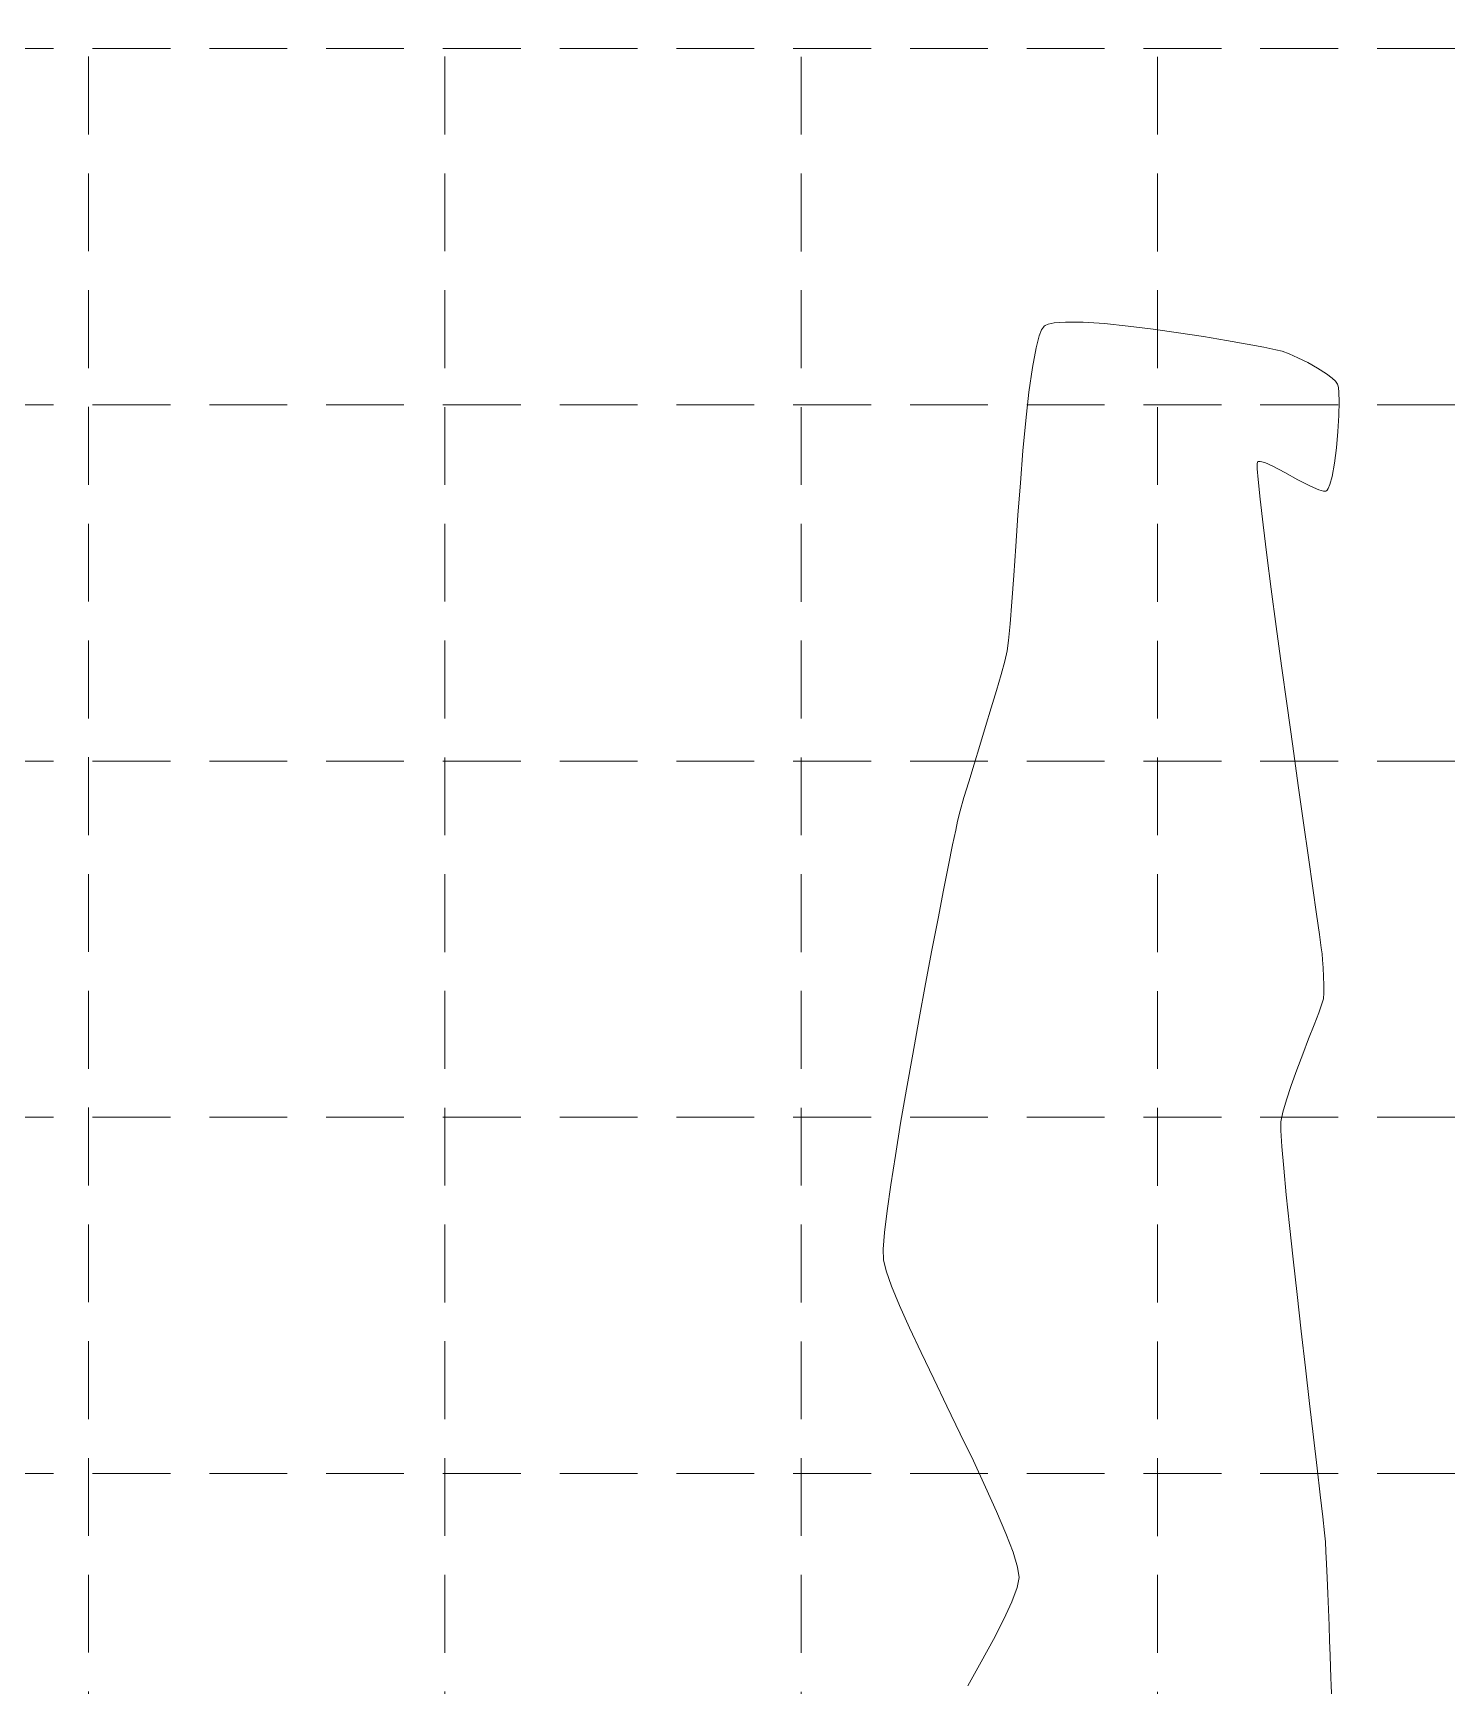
# Model space of a CAD drawing. Extents: x 2140663 to 2528301, y 336313 to 7007653.
# Drawn here: x 2527746.4 to 2527855.5, y 7006839.4 to 7006966.8 of the extents above; entities that cross this region are included whole.
import ezdxf

# ---------------------------------------------------------------- set-up
doc = ezdxf.new("R2010")
doc.units = 0
doc.header["$MEASUREMENT"] = 0
doc.linetypes.add('HIDDEN', pattern=[0.375, 0.25, -0.125])
doc.layers.add('1 EXISTING CONTOURS', color=43, linetype='Continuous')
doc.layers.add('GRID', color=254, linetype='HIDDEN')

msp = doc.modelspace()

# ---------------------------------------------------------------- linework, layer by layer
at = {"layer": '1 EXISTING CONTOURS', "color": 43, "lineweight": 0, "extrusion": (0.557381072347888, -0.8302567917146588, 0), "elevation": -4408601.581926866}
msp.add_lwpolyline([(6004281.347693743, 603), (6004281.44779966, 603)], dxfattribs=at)
at = {"layer": '1 EXISTING CONTOURS', "color": 43, "lineweight": 0, "extrusion": (-0.3889457595298941, 0.9212606559186787, 0), "elevation": 5472035.472996112}
msp.add_lwpolyline([(-5054106.389346343, 603.0000000000007), (-5054106.632444581, 603.0000000000007)], dxfattribs=at)
at = {"layer": '1 EXISTING CONTOURS', "color": 43, "lineweight": 0, "extrusion": (0.2105590001552071, -0.9775811513391816, 0), "elevation": -6317600.487473506}
msp.add_lwpolyline([(3946528.873646137, 603.0000000000007), (3946529.355248437, 603.0000000000007)], dxfattribs=at)
at = {"layer": '1 EXISTING CONTOURS', "color": 43, "lineweight": 0, "extrusion": (0.07698508024917698, -0.9970322449244198, 0), "elevation": -6791544.722679931}
msp.add_lwpolyline([(3059753.282701323, 603.0000000000003), (3059754.138267267, 603.0000000000003)], dxfattribs=at)
at = {"layer": '1 EXISTING CONTOURS', "color": 43, "lineweight": 0, "extrusion": (-0.01167152227729778, -0.9999318854640703, 0), "elevation": -7035970.801023176}
msp.add_lwpolyline([(2445872.03139381, 603), (2445873.40311448, 603)], dxfattribs=at)
at = {"layer": '1 EXISTING CONTOURS', "color": 43, "lineweight": 0, "elevation": 603}
for points in [[(2527827.293529243, 7006944.483225347), (2527828.930896504, 7006944.374927275)], [(2527823.659246908, 7006942.521930226), (2527823.900701408, 7006943.436922031)], [(2527823.900701408, 7006943.436922031), (2527824.09153985, 7006943.91059784)], [(2527824.223540193, 7006944.114929967), (2527824.290999383, 7006944.181614731)], [(2527834.649609003, 7006943.67824705), (2527836.56210693, 7006943.382738979)], [(2527836.56210693, 7006943.382738979), (2527838.346430166, 7006943.085913911)], [(2527842.626317317, 7006942.249327718), (2527843.162724773, 7006942.045371647)], [(2527843.846619275, 7006941.742822254), (2527844.60420216, 7006941.369100723)], [(2527844.60420216, 7006941.369100723), (2527845.36167476, 7006940.951628238)], [(2527846.853837093, 7006939.783359296), (2527846.895444206, 7006939.710916868)], [(2527846.921784952, 7006939.646581785), (2527846.965638823, 7006939.466504027)], [(2527847.033151201, 7006938.384702547), (2527847.008444077, 7006937.29962649)], [(2527846.811872053, 7006934.810836633), (2527846.655992538, 7006933.617242852)], [(2527840.725966858, 7006933.70683501), (2527840.709257429, 7006933.575843567)], [(2527840.714757059, 7006933.192198633), (2527840.775246986, 7006932.356322116)], [(2527840.792982082, 7006933.758145031), (2527840.740712562, 7006933.733112662)], [(2527840.947052816, 7006933.762115953), (2527840.792982082, 7006933.758145031)], [(2527846.655992538, 7006933.617242852), (2527846.472374278, 7006932.597596516)], [(2527844.802917244, 7006931.840839327), (2527843.847567872, 7006932.337954112)], [(2527846.183925712, 7006931.662357611), (2527846.097472451, 7006931.535932222)], [(2527846.310878864, 7006931.977721933), (2527846.183925712, 7006931.662357611)], [(2527846.472374278, 7006932.597596516), (2527846.310878864, 7006931.977721933)], [(2527841.155468377, 7006928.881098279), (2527841.446228866, 7006926.542669321)], [(2527821.939382557, 7006924.958251447), (2527822.095379428, 7006927.214617687)], [(2527821.4395877, 7006919.168390789), (2527821.548124484, 7006919.96003418)], [(2527820.620756031, 7006916.116745398), (2527820.973918754, 7006917.338496629)], [(2527843.009763136, 7006914.920397409), (2527843.442804144, 7006911.819881304)], [(2527819.325955121, 7006911.865286224), (2527819.776274193, 7006913.326722604)], [(2527818.108685557, 7006907.856288265), (2527818.471660783, 7006909.076651462)], [(2527817.613579105, 7006906.030558205), (2527817.815824991, 7006906.823117982)], [(2527817.229307292, 7006904.197606228), (2527817.466718783, 7006905.35029108)], [(2527844.278323197, 7006905.905978587), (2527844.657614986, 7006903.241468334)], [(2527816.107501028, 7006898.522789775), (2527816.536324892, 7006900.722081129)], [(2527844.995804115, 7006900.871169722), (2527845.281297454, 7006898.869520931)], [(2527845.281297454, 7006898.869520931), (2527845.502501877, 7006897.310960137)], [(2527845.502501877, 7006897.310960137), (2527845.647824256, 7006896.269925521)], [(2527815.15205558, 7006893.510021686), (2527815.641620083, 7006896.098178477)], [(2527845.647824256, 7006896.269925521), (2527845.705671464, 7006895.820855261)], [(2527845.742520684, 7006895.347975524), (2527845.784865937, 7006894.743388155)], [(2527814.65218104, 7006890.820093843), (2527815.15205558, 7006893.510021686)], [(2527845.822610828, 7006894.073692708), (2527845.845658961, 7006893.405488734)], [(2527845.845658961, 7006893.405488734), (2527845.843913943, 7006892.805375791)], [(2527845.843913943, 7006892.805375791), (2527845.807279376, 7006892.339953431)], [(2527814.155369987, 7006888.090169395), (2527814.65218104, 7006890.820093843)], [(2527845.445181385, 7006891.262079178), (2527845.093767914, 7006890.348059217)], [(2527845.69402047, 7006891.947162441), (2527845.445181385, 7006891.262079178)], [(2527845.093767914, 7006890.348059217), (2527844.672785858, 7006889.268458134)], [(2527844.672785858, 7006889.268458134), (2527844.215241011, 7006888.086631502)], [(2527843.75413917, 7006886.865934894), (2527843.322486132, 7006885.669723887)], [(2527813.224432426, 7006882.757428478), (2527813.674995941, 7006885.382022792)], [(2527842.679549652, 7006883.604180966), (2527842.534277802, 7006882.8615602)], [(2527812.817052962, 7006880.278160897), (2527813.224432426, 7006882.757428478)], [(2527842.534277802, 7006882.8615602), (2527842.532519593, 7006882.184418322)], [(2527842.532519593, 7006882.184418322), (2527842.607882798, 7006880.971671761)], [(2527811.895989695, 7006872.223829626), (2527811.886846067, 7006873.049846842)], [(2527812.09828919, 7006871.378775703), (2527811.895989695, 7006872.223829626)], [(2527843.473303957, 7006872.291533004), (2527843.778839881, 7006869.545933763)], [(2527812.525853402, 7006870.190064246), (2527812.09828919, 7006871.378775703)], [(2527813.143013735, 7006868.711061469), (2527812.525853402, 7006870.190064246)], [(2527814.80344838, 7006865.095646811), (2527813.914101593, 7006866.995133587)], [(2527815.7753855, 7006863.065967357), (2527814.80344838, 7006865.095646811)], [(2527819.775665395, 7006854.712647033), (2527818.830052901, 7006856.729435063)], [(2527845.563276414, 7006854.116139127), (2527845.75583796, 7006852.431024165)], [(2527845.957833689, 7006850.5077688), (2527846.006130225, 7006849.751108881)], [(2527822.243902954, 7006848.545540961), (2527821.895312618, 7006849.695578144)], [(2527846.055710549, 7006848.802550859), (2527846.10565771, 7006847.710028388)], [(2527846.10565771, 7006847.710028388), (2527846.15505476, 7006846.52147512)], [(2527846.15505476, 7006846.52147512), (2527846.202984748, 7006845.284824709)], [(2527846.202984748, 7006845.284824709), (2527846.248530727, 7006844.048010808)]]:
    msp.add_lwpolyline(points, dxfattribs=at)
at = {"layer": '1 EXISTING CONTOURS', "color": 43, "lineweight": 0, "extrusion": (-0.09948181503966473, -0.9950393803646237, 0), "elevation": -7223658.599232387}
msp.add_lwpolyline([(1818225.788767293, 603.0000000000007), (1818227.622186532, 603.0000000000007)], dxfattribs=at)
at = {"layer": '1 EXISTING CONTOURS', "color": 43, "lineweight": 0, "extrusion": (0.8399722162860878, -0.5426294093278007, 0), "elevation": -1678871.830848642}
msp.add_lwpolyline([(7257309.899654029, 603), (7257310.142914606, 603)], dxfattribs=at)
at = {"layer": '1 EXISTING CONTOURS', "color": 43, "lineweight": 0, "extrusion": (-0.1223805864278525, -0.9924832452316639, 0), "elevation": -7263632.121578986}
msp.add_lwpolyline([(1651315.731988276, 603.0000000000007), (1651317.67912289, 603.0000000000007)], dxfattribs=at)
at = {"layer": '1 EXISTING CONTOURS', "color": 43, "lineweight": 0, "extrusion": (-0.1393073653682344, -0.9902491898275713, 0), "elevation": -7290766.285675128}
msp.add_lwpolyline([(1527065.369485116, 603), (1527067.350693176, 603)], dxfattribs=at)
at = {"layer": '1 EXISTING CONTOURS', "color": 43, "lineweight": 0, "extrusion": (-0.1747473079734193, -0.9846133141269436, 0), "elevation": -7340862.399751226}
msp.add_lwpolyline([(1264498.85046936, 603.0000000000003), (1264500.452484666, 603.0000000000003)], dxfattribs=at)
at = {"layer": '1 EXISTING CONTOURS', "color": 43, "lineweight": 0, "extrusion": (0.983630843447969, -0.180195349046076, 0), "elevation": 1223826.864547758}
msp.add_lwpolyline([(7347745.285980535, 603), (7347746.849442594, 603)], dxfattribs=at)
at = {"layer": '1 EXISTING CONTOURS', "color": 43, "lineweight": 0, "extrusion": (-0.1862698340190569, -0.9824986254110044, 0), "elevation": -7355171.998227352}
msp.add_lwpolyline([(1178417.176940077, 603.0000000000007), (1178418.49157298, 603.0000000000007)], dxfattribs=at)
at = {"layer": '1 EXISTING CONTOURS', "color": 43, "lineweight": 0, "extrusion": (-0.2023997099905452, -0.979302995704467, 0), "elevation": -7373554.169707488}
msp.add_lwpolyline([(1057319.332641854, 603), (1057320.279337108, 603)], dxfattribs=at)
at = {"layer": '1 EXISTING CONTOURS', "color": 43, "lineweight": 0, "extrusion": (-0.2410291896723555, -0.9705178667731408, 0), "elevation": -7409646.504260634}
msp.add_lwpolyline([(764438.322303615, 603), (764438.8207952455, 603)], dxfattribs=at)
at = {"layer": '1 EXISTING CONTOURS', "color": 43, "lineweight": 0, "extrusion": (-0.4045704271018592, -0.9145068449796423, 0), "elevation": -7430587.050858108}
msp.add_lwpolyline([(-523071.6606271896, 603.0000000000007), (-523070.9127984489, 603.0000000000007)], dxfattribs=at)
at = {"layer": '1 EXISTING CONTOURS', "color": 43, "lineweight": 0, "extrusion": (0.9906993206721413, -0.1360693059428097, 0), "elevation": 1550883.306403183}
msp.add_lwpolyline([(7285728.931388249, 603.0000000000007), (7285730.845423668, 603.0000000000007)], dxfattribs=at)
at = {"layer": '1 EXISTING CONTOURS', "color": 43, "lineweight": 0, "extrusion": (-0.5358264208306914, -0.8443281629436336, 0), "elevation": -7270643.914102441}
msp.add_lwpolyline([(-1620173.060654524, 603.0000000000007), (-1620172.25105977, 603.0000000000007)], dxfattribs=at)
at = {"layer": '1 EXISTING CONTOURS', "color": 43, "lineweight": 0, "extrusion": (0.6083624801055251, 0.7936593052436635, 0), "elevation": 7098970.232667625}
msp.add_lwpolyline([(2256511.175349645, 603), (2256510.615860489, 603)], dxfattribs=at)
at = {"layer": '1 EXISTING CONTOURS', "color": 43, "lineweight": 0, "extrusion": (-0.6982716391525865, -0.715832884097371, 0), "elevation": -6780921.70752166}
msp.add_lwpolyline([(-3083231.960176478, 603.0000000000007), (-3083231.613355803, 603.0000000000007)], dxfattribs=at)
at = {"layer": '1 EXISTING CONTOURS', "color": 43, "lineweight": 0, "extrusion": (0.794066231664248, 0.6078312428055513, 0), "elevation": 6266314.742233691}
msp.add_lwpolyline([(4027470.165798853, 603.0000000000007), (4027469.974480515, 603.0000000000007)], dxfattribs=at)
at = {"layer": '1 EXISTING CONTOURS', "color": 43, "lineweight": 0, "extrusion": (0.9254367790873894, 0.3789020558302088, 0), "elevation": 4994306.350490676}
msp.add_lwpolyline([(5526673.331822612, 603.0000000000007), (5526673.262303996, 603.0000000000007)], dxfattribs=at)
at = {"layer": '1 EXISTING CONTOURS', "color": 43, "lineweight": 0, "extrusion": (0.9933710432400878, 0.1149520354413083, 0), "elevation": 3316551.931296603}
msp.add_lwpolyline([(6669909.613776932, 603.0000000000007), (6669909.225172468, 603.0000000000007)], dxfattribs=at)
at = {"layer": '1 EXISTING CONTOURS', "color": 43, "lineweight": 0, "extrusion": (0.9939227372804629, -0.1100799360324675, 0), "elevation": 1741137.465314443}
msp.add_lwpolyline([(7242616.502538354, 603.0000000000007), (7242618.685159824, 603.0000000000007)], dxfattribs=at)
at = {"layer": '1 EXISTING CONTOURS', "color": 43, "lineweight": 0, "extrusion": (0.9994615649899887, 0.03281128019085634, 0), "elevation": 2756392.570429142}
msp.add_lwpolyline([(6920224.402626772, 603.0000000000007), (6920223.706478885, 603.0000000000007)], dxfattribs=at)
at = {"layer": '1 EXISTING CONTOURS', "color": 43, "lineweight": 0, "extrusion": (0.9956263163451066, -0.09342504054628042, 0), "elevation": 1862143.613501935}
msp.add_lwpolyline([(7212450.380163836, 603.0000000000007), (7212452.747759011, 603.0000000000007)], dxfattribs=at)
at = {"layer": '1 EXISTING CONTOURS', "color": 43, "lineweight": 0, "extrusion": (0.9980637271484661, -0.06219965072660915, 0), "elevation": 2087123.354208778}
msp.add_lwpolyline([(7150601.158176349, 603), (7150599.929488633, 603)], dxfattribs=at)
at = {"layer": '1 EXISTING CONTOURS', "color": 43, "lineweight": 0, "extrusion": (0.9955020364417592, -0.09474014692995988, 0), "elevation": 1852638.615524123}
msp.add_lwpolyline([(7214907.719961177, 603), (7214906.451775707, 603)], dxfattribs=at)
at = {"layer": '1 EXISTING CONTOURS', "color": 43, "lineweight": 0, "extrusion": (0.9966044913521471, -0.08233764519785707, 0), "elevation": 1942304.920106783}
msp.add_lwpolyline([(7191274.95101056, 603), (7191277.419274022, 603)], dxfattribs=at)
at = {"layer": '1 EXISTING CONTOURS', "color": 43, "lineweight": 0, "extrusion": (0.9998972667275422, 0.01433373610718484, 0), "elevation": 2628016.55270583}
msp.add_lwpolyline([(6969980.328979932, 603), (6969979.945295583, 603)], dxfattribs=at)
at = {"layer": '1 EXISTING CONTOURS', "color": 43, "lineweight": 0, "extrusion": (0.8720781480356654, -0.4893666352732725, 0), "elevation": -1224484.912866418}
msp.add_lwpolyline([(7347634.711170725, 603), (7347634.681038503, 603)], dxfattribs=at)
at = {"layer": '1 EXISTING CONTOURS', "color": 43, "lineweight": 0, "extrusion": (-0.2691912239100445, -0.9630867484135645, 0), "elevation": -7428757.651692552}
msp.add_lwpolyline([(548325.3959038227, 603.0000000000007), (548325.0429231569, 603.0000000000007)], dxfattribs=at)
at = {"layer": '1 EXISTING CONTOURS', "color": 43, "lineweight": 0, "extrusion": (-0.4088023112568692, -0.9126229617487398, 0), "elevation": -7428075.916660408}
msp.add_lwpolyline([(-557484.0024346346, 603), (-557484.6757565108, 603)], dxfattribs=at)
at = {"layer": '1 EXISTING CONTOURS', "color": 43, "lineweight": 0, "extrusion": (-0.4686643924879999, -0.8833762998936829, 0), "elevation": -7374468.382354944}
msp.add_lwpolyline([(-1050863.494579635, 603), (-1050864.555634154, 603)], dxfattribs=at)
at = {"layer": '1 EXISTING CONTOURS', "color": 43, "lineweight": 0, "extrusion": (-0.4831097706230986, -0.8755597920921775, 0), "elevation": -7356214.282392583}
msp.add_lwpolyline([(-1171839.040942567, 603), (-1171840.193079338, 603)], dxfattribs=at)
at = {"layer": '1 EXISTING CONTOURS', "color": 43, "lineweight": 0, "extrusion": (0.9971818259308226, -0.0750227034521592, 0), "elevation": 1995019.619554717}
msp.add_lwpolyline([(7176826.936934968, 603), (7176829.421220396, 603)], dxfattribs=at)
at = {"layer": '1 EXISTING CONTOURS', "color": 43, "lineweight": 0, "extrusion": (0.994942719119575, 0.1004439429281161, 0), "elevation": 3218860.688125161}
msp.add_lwpolyline([(6717590.036725784, 603.0000000000007), (6717588.516510784, 603.0000000000007)], dxfattribs=at)
at = {"layer": '1 EXISTING CONTOURS', "color": 43, "lineweight": 0, "extrusion": (0.393802202170977, 0.9191952053646109, 0), "elevation": 7436209.002551409}
msp.add_lwpolyline([(435761.6682998678, 603.0000000000007), (435762.3666370846, 603.0000000000007)], dxfattribs=at)
at = {"layer": '1 EXISTING CONTOURS', "color": 43, "lineweight": 0, "extrusion": (-0.2493168635721917, -0.9684219646097073, 0), "elevation": -7415900.930768508}
msp.add_lwpolyline([(701075.2307436208, 603), (701074.8506492092, 603)], dxfattribs=at)
at = {"layer": '1 EXISTING CONTOURS', "color": 43, "lineweight": 0, "extrusion": (0.02364967526400899, -0.9997203073159547, 0), "elevation": -6945188.951005605}
msp.add_lwpolyline([(2692850.623313321, 603), (2692850.446824914, 603)], dxfattribs=at)
at = {"layer": '1 EXISTING CONTOURS', "color": 43, "lineweight": 0, "extrusion": (0.3630273322121912, -0.9317784908801552, 0), "elevation": -5611230.849942855}
msp.add_lwpolyline([(4899100.230851896, 603.0000000000007), (4899100.161590787, 603.0000000000007)], dxfattribs=at)
at = {"layer": '1 EXISTING CONTOURS', "color": 43, "lineweight": 0, "extrusion": (-0.6320602776610712, 0.7749192250828534, 0), "elevation": 3832054.849780314}
msp.add_lwpolyline([(-6387679.631135506, 603.0000000000003), (-6387679.574897187, 603.0000000000003)], dxfattribs=at)
at = {"layer": '1 EXISTING CONTOURS', "color": 43, "lineweight": 0, "extrusion": (0.99334770853877, 0.1151535059855982, 0), "elevation": 3317897.646184722}
msp.add_lwpolyline([(6669228.952147094, 603.0000000000003), (6669226.976306234, 603.0000000000003)], dxfattribs=at)
at = {"layer": '1 EXISTING CONTOURS', "color": 43, "lineweight": 0, "extrusion": (0.9975017695137598, -0.07064148792967424, 0), "elevation": 2026527.248901439}
msp.add_lwpolyline([(7167991.409474374, 603.0000000000007), (7167993.824954343, 603.0000000000007)], dxfattribs=at)
at = {"layer": '1 EXISTING CONTOURS', "color": 43, "lineweight": 0, "extrusion": (0.9916921310925484, 0.128634043429879, 0), "elevation": 3408169.764074473}
msp.add_lwpolyline([(6623547.44913063, 603.0000000000007), (6623544.787293695, 603.0000000000007)], dxfattribs=at)
at = {"layer": '1 EXISTING CONTOURS', "color": 43, "lineweight": 0, "extrusion": (0.9975172697018221, -0.07042227379616808, 0), "elevation": 2028102.451386066}
msp.add_lwpolyline([(7167541.599014586, 603.0000000000007), (7167543.622083697, 603.0000000000007)], dxfattribs=at)
at = {"layer": '1 EXISTING CONTOURS', "color": 43, "lineweight": 0, "extrusion": (0.991216951518682, 0.1322458128713754, 0), "elevation": 3432275.978922102}
msp.add_lwpolyline([(6611085.258454262, 603), (6611082.366475521, 603)], dxfattribs=at)
at = {"layer": '1 EXISTING CONTOURS', "color": 43, "lineweight": 0, "extrusion": (0.9970677539998504, -0.07652381285387073, 0), "elevation": 1984213.141802594}
msp.add_lwpolyline([(7179813.781086038, 603.0000000000007), (7179815.48055524, 603.0000000000007)], dxfattribs=at)
at = {"layer": '1 EXISTING CONTOURS', "color": 43, "lineweight": 0, "extrusion": (0.9957623912059429, -0.09196336368262513, 0), "elevation": 1872729.700722676}
msp.add_lwpolyline([(7209694.346747234, 603), (7209695.637903601, 603)], dxfattribs=at)
at = {"layer": '1 EXISTING CONTOURS', "color": 43, "lineweight": 0, "extrusion": (0.9908641041133005, 0.1348641063431876, 0), "elevation": 3449730.211977847}
msp.add_lwpolyline([(6601991.359913805, 603.0000000000007), (6601988.313082488, 603.0000000000007)], dxfattribs=at)
at = {"layer": '1 EXISTING CONTOURS', "color": 43, "lineweight": 0, "extrusion": (0.9737268791724113, -0.2277190479014805, 0), "elevation": 865798.71972626}
msp.add_lwpolyline([(7398457.809617921, 603.0000000000003), (7398458.625938373, 603.0000000000003)], dxfattribs=at)
at = {"layer": '1 EXISTING CONTOURS', "color": 43, "lineweight": 0, "extrusion": (0.965353566481155, -0.2609453806491207, 0), "elevation": 611818.2805274087}
msp.add_lwpolyline([(7423775.849008423, 603.0000000000007), (7423776.921176208, 603.0000000000007)], dxfattribs=at)
at = {"layer": '1 EXISTING CONTOURS', "color": 43, "lineweight": 0, "extrusion": (0.9905950395555865, 0.136826414145319, 0), "elevation": 3462799.78902594}
msp.add_lwpolyline([(6595142.594564003, 603.0000000000007), (6595139.468185502, 603.0000000000007)], dxfattribs=at)
at = {"layer": '1 EXISTING CONTOURS', "color": 43, "lineweight": 0, "extrusion": (0.9579178700396759, -0.2870424258862284, 0), "elevation": 410162.3447450784}
msp.add_lwpolyline([(7437640.510693518, 603.0000000000007), (7437641.925286474, 603.0000000000007)], dxfattribs=at)
at = {"layer": '1 EXISTING CONTOURS', "color": 43, "lineweight": 0, "extrusion": (0.956356418485428, -0.2922026707984119, 0), "elevation": 370057.8796928918}
msp.add_lwpolyline([(7439742.22370661, 603), (7439743.724150266, 603)], dxfattribs=at)
at = {"layer": '1 EXISTING CONTOURS', "color": 43, "lineweight": 0, "extrusion": (0.9557188726944364, -0.2942812198827436, 0), "elevation": 353882.0652497381}
msp.add_lwpolyline([(7440526.162885401, 603.0000000000007), (7440527.663845869, 603.0000000000007)], dxfattribs=at)
at = {"layer": '1 EXISTING CONTOURS', "color": 43, "lineweight": 0, "extrusion": (0.9902260163178387, 0.1394719921966536, 0), "elevation": 3480404.292908243}
msp.add_lwpolyline([(6585863.017162298, 603), (6585859.957639573, 603)], dxfattribs=at)
at = {"layer": '1 EXISTING CONTOURS', "color": 43, "lineweight": 0, "extrusion": (0.9565831729154695, -0.2914594882568981, 0), "elevation": 375838.4804321544}
msp.add_lwpolyline([(7439447.995030045, 603.0000000000003), (7439449.410629392, 603.0000000000003)], dxfattribs=at)
at = {"layer": '1 EXISTING CONTOURS', "color": 43, "lineweight": 0, "extrusion": (0.9901045656902914, 0.1403315680780328, 0), "elevation": 3486120.25448308}
msp.add_lwpolyline([(6582836.090547697, 603), (6582833.17743749, 603)], dxfattribs=at)
at = {"layer": '1 EXISTING CONTOURS', "color": 43, "lineweight": 0, "extrusion": (0.9620952169027376, -0.2727137576523683, 0), "elevation": 521121.5405542257}
msp.add_lwpolyline([(7430682.2350192, 603.0000000000003), (7430683.308894496, 603.0000000000003)], dxfattribs=at)
at = {"layer": '1 EXISTING CONTOURS', "color": 43, "lineweight": 0, "extrusion": (0.9774807386074246, -0.2110246565012815, 0), "elevation": 992263.0897508583}
msp.add_lwpolyline([(7382546.829767113, 603), (7382547.525706274, 603)], dxfattribs=at)
at = {"layer": '1 EXISTING CONTOURS', "color": 43, "lineweight": 0, "extrusion": (0.9803480252756538, -0.1972758204598983, 0), "elevation": 1095847.854542503}
msp.add_lwpolyline([(7367880.316636741, 603), (7367881.911303218, 603)], dxfattribs=at)
at = {"layer": '1 EXISTING CONTOURS', "color": 43, "lineweight": 0, "extrusion": (0.9809778193463623, -0.1941198546013672, 0), "elevation": 1119553.404135063}
msp.add_lwpolyline([(7364313.569213917, 603.0000000000007), (7364315.518490375, 603.0000000000007)], dxfattribs=at)
at = {"layer": '1 EXISTING CONTOURS', "color": 43, "lineweight": 0, "extrusion": (0.9899743266435205, 0.1412474162125036, 0), "elevation": 3492208.291290236}
msp.add_lwpolyline([(6579602.791854217, 603), (6579600.397551105, 603)], dxfattribs=at)
at = {"layer": '1 EXISTING CONTOURS', "color": 43, "lineweight": 0, "extrusion": (0.9820357633504668, -0.1886948846701094, 0), "elevation": 1160239.912086401}
msp.add_lwpolyline([(7358008.439454908, 603), (7358010.908419266, 603)], dxfattribs=at)
at = {"layer": '1 EXISTING CONTOURS', "color": 43, "lineweight": 0, "extrusion": (0.9969775940905872, 0.07768961887758691, 0), "elevation": 3064568.595709761}
msp.add_lwpolyline([(6789330.768064709, 603.0000000000007), (6789330.293751405, 603.0000000000007)], dxfattribs=at)
at = {"layer": '1 EXISTING CONTOURS', "color": 43, "lineweight": 0, "extrusion": (0.9984154772392879, 0.0562719717892057, 0), "elevation": 2918132.13901412}
msp.add_lwpolyline([(6853545.292491904, 603.0000000000007), (6853544.621733627, 603.0000000000007)], dxfattribs=at)
at = {"layer": '1 EXISTING CONTOURS', "color": 43, "lineweight": 0, "extrusion": (0.9608536736950636, -0.2770563439928788, 0), "elevation": 487585.9559998461}
msp.add_lwpolyline([(7432953.963572606, 603.0000000000007), (7432953.554778841, 603.0000000000007)], dxfattribs=at)
at = {"layer": '1 EXISTING CONTOURS', "color": 43, "lineweight": 0, "extrusion": (0.9846297428743004, -0.1746547149300282, 0), "elevation": 1265174.959900822}
msp.add_lwpolyline([(7340682.328853441, 603.0000000000007), (7340685.079274727, 603.0000000000007)], dxfattribs=at)
at = {"layer": '1 EXISTING CONTOURS', "color": 43, "lineweight": 0, "extrusion": (0.9354848140921758, -0.353366895171191, 0), "elevation": -111242.4122362612}
msp.add_lwpolyline([(7448093.860903324, 603.0000000000007), (7448092.556022059, 603.0000000000007)], dxfattribs=at)
at = {"layer": '1 EXISTING CONTOURS', "color": 43, "lineweight": 0, "extrusion": (0.9487495751829562, -0.3160288651217802, 0), "elevation": 183912.1520968857}
msp.add_lwpolyline([(7446651.258917048, 603.0000000000007), (7446650.090674273, 603.0000000000007)], dxfattribs=at)
at = {"layer": '1 EXISTING CONTOURS', "color": 43, "lineweight": 0, "extrusion": (0.9614549261531374, -0.2749625883204207, 0), "elevation": 503775.9449276435}
msp.add_lwpolyline([(7431865.91980374, 603), (7431864.924257242, 603)], dxfattribs=at)
at = {"layer": '1 EXISTING CONTOURS', "color": 43, "lineweight": 0, "extrusion": (0.9964068688772867, 0.08469564129376356, 0), "elevation": 3112212.015299904}
msp.add_lwpolyline([(6767607.078814967, 603.0000000000007), (6767605.400779038, 603.0000000000007)], dxfattribs=at)
at = {"layer": '1 EXISTING CONTOURS', "color": 43, "lineweight": 0, "extrusion": (0.9882893302976865, -0.1525916105811529, 0), "elevation": 1429019.289289292}
msp.add_lwpolyline([(7310545.747491204, 603), (7310548.046581492, 603)], dxfattribs=at)
at = {"layer": '1 EXISTING CONTOURS', "color": 43, "lineweight": 0, "extrusion": (0.9953659863653959, 0.09615899951040824, 0), "elevation": 3189903.195381468}
msp.add_lwpolyline([(6731334.495694428, 603.0000000000007), (6731332.431205779, 603.0000000000007)], dxfattribs=at)
at = {"layer": '1 EXISTING CONTOURS', "color": 43, "lineweight": 0, "extrusion": (0.9903125315647191, -0.1388563640092792, 0), "elevation": 1530374.759785166}
msp.add_lwpolyline([(7289999.921552307, 603.0000000000007), (7290001.944439736, 603.0000000000007)], dxfattribs=at)
at = {"layer": '1 EXISTING CONTOURS', "color": 43, "lineweight": 0, "extrusion": (0.9946805184808689, 0.1030080878117345, 0), "elevation": 3236161.161188928}
msp.add_lwpolyline([(6709216.022317359, 603.0000000000007), (6709213.648195951, 603.0000000000007)], dxfattribs=at)
at = {"layer": '1 EXISTING CONTOURS', "color": 43, "lineweight": 0, "extrusion": (0.9930950361896679, -0.1173126126869664, 0), "elevation": 1688362.803030407}
msp.add_lwpolyline([(7255036.345055258, 603), (7255038.029325785, 603)], dxfattribs=at)
at = {"layer": '1 EXISTING CONTOURS', "color": 43, "lineweight": 0, "extrusion": (0.9969080177296802, -0.07857737706413881, 0), "elevation": 1969414.231630869}
msp.add_lwpolyline([(7183836.750386251, 603.0000000000007), (7183838.034573114, 603.0000000000007)], dxfattribs=at)
at = {"layer": '1 EXISTING CONTOURS', "color": 43, "lineweight": 0, "extrusion": (0.9942053989072988, 0.1074970919773148, 0), "elevation": 3266414.023947596}
msp.add_lwpolyline([(6694537.0461657, 603.0000000000007), (6694534.439342062, 603.0000000000007)], dxfattribs=at)
at = {"layer": '1 EXISTING CONTOURS', "color": 43, "lineweight": 0, "extrusion": (0.9936181705571407, 0.112795971287458, 0), "elevation": 3302058.167103243}
msp.add_lwpolyline([(6677022.305266048, 603.0000000000007), (6677019.463997927, 603.0000000000007)], dxfattribs=at)
at = {"layer": '1 EXISTING CONTOURS', "color": 43, "lineweight": 0, "extrusion": (0.912136156779824, 0.409887340003241, 0), "elevation": 5177736.543054999}
msp.add_lwpolyline([(5355097.810734261, 603), (5355099.691953275, 603)], dxfattribs=at)
at = {"layer": '1 EXISTING CONTOURS', "color": 43, "lineweight": 0, "extrusion": (0.9934415360777912, 0.1143412191442732, 0), "elevation": 3312439.008463273}
msp.add_lwpolyline([(6671875.664065627, 603), (6671872.821092785, 603)], dxfattribs=at)
at = {"layer": '1 EXISTING CONTOURS', "color": 43, "lineweight": 0, "extrusion": (0.9002293114496436, 0.4354161076566884, 0), "elevation": 5326514.898013756}
msp.add_lwpolyline([(5207129.467540276, 603.0000000000007), (5207131.807506206, 603.0000000000007)], dxfattribs=at)
at = {"layer": '1 EXISTING CONTOURS', "color": 43, "lineweight": 0, "extrusion": (0.9933230964430418, 0.1153656191107533, 0), "elevation": 3319317.44263567}
msp.add_lwpolyline([(6668453.406948296, 603), (6668450.63929467, 603)], dxfattribs=at)
at = {"layer": '1 EXISTING CONTOURS', "color": 43, "lineweight": 0, "extrusion": (0.9002448731778506, 0.4353839320840809, 0), "elevation": 5326328.785448108}
msp.add_lwpolyline([(5207317.474373573, 603), (5207319.840358912, 603)], dxfattribs=at)
at = {"layer": '1 EXISTING CONTOURS', "color": 43, "lineweight": 0, "extrusion": (0.9932591504255471, 0.1159148829785059, 0), "elevation": 3323004.412687135}
msp.add_lwpolyline([(6666614.124648041, 603.0000000000003), (6666611.509342141, 603.0000000000003)], dxfattribs=at)
at = {"layer": '1 EXISTING CONTOURS', "color": 43, "lineweight": 0, "extrusion": (0.9019134611151722, 0.4319167844148348, 0), "elevation": 5306252.85751816}
msp.add_lwpolyline([(5227771.023723197, 603.0000000000007), (5227773.352172984, 603.0000000000007)], dxfattribs=at)
at = {"layer": '1 EXISTING CONTOURS', "color": 43, "lineweight": 0, "extrusion": (0.9932548993324763, 0.1159513042273898, 0), "elevation": 3323248.865121777}
msp.add_lwpolyline([(6666489.655260717, 603.0000000000003), (6666487.26933335, 603.0000000000003)], dxfattribs=at)
at = {"layer": '1 EXISTING CONTOURS', "color": 43, "lineweight": 0, "extrusion": (0.9933296441791077, 0.1153092277096996, 0), "elevation": 3318938.87071563}
msp.add_lwpolyline([(6668634.06584659, 603), (6668631.986328604, 603)], dxfattribs=at)
at = {"layer": '1 EXISTING CONTOURS', "color": 43, "lineweight": 0, "extrusion": (0.9112323784611978, 0.4118926467466353, 0), "elevation": 5189503.159462151}
msp.add_lwpolyline([(5343680.444135855, 603), (5343682.507440103, 603)], dxfattribs=at)
at = {"layer": '1 EXISTING CONTOURS', "color": 43, "lineweight": 0, "extrusion": (0.9203060292780716, 0.3911991979470683, 0), "elevation": 5067443.770810475}
msp.add_lwpolyline([(5459565.670248684, 603.0000000000007), (5459567.506751955, 603.0000000000007)], dxfattribs=at)
at = {"layer": '1 EXISTING CONTOURS', "color": 43, "lineweight": 0, "extrusion": (0.9940160514107931, 0.1092341042792751, 0), "elevation": 3278106.505913567}
msp.add_lwpolyline([(6688796.81940963, 603), (6688795.58377732, 603)], dxfattribs=at)
at = {"layer": '1 EXISTING CONTOURS', "color": 43, "lineweight": 0, "extrusion": (0.9344454670327993, 0.3561062610259104, 0), "elevation": 4857294.758204008}
msp.add_lwpolyline([(5647345.732533941, 603.0000000000007), (5647347.280804297, 603.0000000000007)], dxfattribs=at)
at = {"layer": '1 EXISTING CONTOURS', "color": 43, "lineweight": 0, "extrusion": (0.9953825227932065, 0.09598767273890828, 0), "elevation": 3188744.960211272}
msp.add_lwpolyline([(6731855.182963985, 603), (6731854.484722856, 603)], dxfattribs=at)
at = {"layer": '1 EXISTING CONTOURS', "color": 43, "lineweight": 0, "extrusion": (0.9986367605792956, 0.05219789669795962, 0), "elevation": 2890142.766291706}
msp.add_lwpolyline([(6865349.492616883, 603.0000000000007), (6865348.542763984, 603.0000000000007)], dxfattribs=at)
at = {"layer": '1 EXISTING CONTOURS', "color": 43, "lineweight": 0, "extrusion": (0.9799083172296044, -0.1994484640809383, 0), "elevation": 1079529.128318141}
msp.add_lwpolyline([(7370237.875981129, 603.0000000000007), (7370238.669469805, 603.0000000000007)], dxfattribs=at)
at = {"layer": '1 EXISTING CONTOURS', "color": 43, "lineweight": 0, "extrusion": (0.9906500075457402, 0.136427865737265, 0), "elevation": 3460116.517609165}
msp.add_lwpolyline([(6596468.363329245, 603.0000000000007), (6596469.170813149, 603.0000000000007)], dxfattribs=at)
at = {"layer": '1 EXISTING CONTOURS', "color": 43, "lineweight": 0, "extrusion": (0.9362296742117615, -0.3513886696029611, 0), "elevation": -95504.48337358795}
msp.add_lwpolyline([(7448264.971702348, 603), (7448266.132536461, 603)], dxfattribs=at)
at = {"layer": '1 EXISTING CONTOURS', "color": 43, "lineweight": 0, "extrusion": (0.9085683641477291, -0.4177361938711079, 0), "elevation": -630314.2227850007}
msp.add_lwpolyline([(7422159.66831247, 603.0000000000003), (7422161.152628497, 603.0000000000003)], dxfattribs=at)
at = {"layer": '1 EXISTING CONTOURS', "color": 43, "lineweight": 0, "extrusion": (0.8913863532041576, -0.4532442711401797, 0), "elevation": -922546.8508321289}
msp.add_lwpolyline([(7391524.304850955, 603), (7391526.058222959, 603)], dxfattribs=at)
at = {"layer": '1 EXISTING CONTOURS', "color": 43, "lineweight": 0, "extrusion": (0.9993694573815152, 0.0355061635913561, 0), "elevation": 2775038.484765844}
msp.add_lwpolyline([(6912671.811783334, 603.0000000000007), (6912670.621989381, 603.0000000000007)], dxfattribs=at)
at = {"layer": '1 EXISTING CONTOURS', "color": 43, "lineweight": 0, "extrusion": (0.8803785342778339, -0.474271690471625, 0), "elevation": -1097708.465091841}
msp.add_lwpolyline([(7367545.82034456, 603.0000000000003), (7367547.785175771, 603.0000000000003)], dxfattribs=at)
at = {"layer": '1 EXISTING CONTOURS', "color": 43, "lineweight": 0, "extrusion": (0.9993957001977041, 0.03475966666038453, 0), "elevation": 2769874.235881388}
msp.add_lwpolyline([(6914741.530776625, 603.0000000000007), (6914740.436775599, 603.0000000000007)], dxfattribs=at)
at = {"layer": '1 EXISTING CONTOURS', "color": 43, "lineweight": 0, "extrusion": (0.8733144407564605, -0.4871569434650714, 0), "elevation": -1205850.140091522}
msp.add_lwpolyline([(7350618.314117035, 603), (7350620.431558968, 603)], dxfattribs=at)
at = {"layer": '1 EXISTING CONTOURS', "color": 43, "lineweight": 0, "extrusion": (0.9994007726685527, 0.03461351743899996, 0), "elevation": 2768863.013839788}
msp.add_lwpolyline([(6915145.421548929, 603), (6915144.471277049, 603)], dxfattribs=at)
at = {"layer": '1 EXISTING CONTOURS', "color": 43, "lineweight": 0, "extrusion": (0.9993738872921751, 0.03538125772957942, 0), "elevation": 2774174.485742992}
msp.add_lwpolyline([(6913015.360224228, 603), (6913014.601617926, 603)], dxfattribs=at)
at = {"layer": '1 EXISTING CONTOURS', "color": 43, "lineweight": 0, "extrusion": (0.9993754301456034, 0.03533765160972428, 0), "elevation": 2773872.844732092}
msp.add_lwpolyline([(6913135.641717723, 603), (6913134.986127675, 603)], dxfattribs=at)
at = {"layer": '1 EXISTING CONTOURS', "color": 43, "lineweight": 0, "extrusion": (0.9994042272731454, 0.03451362786736897, 0), "elevation": 2768171.837420992}
msp.add_lwpolyline([(6915419.768435889, 603), (6915418.704327174, 603)], dxfattribs=at)
at = {"layer": 'GRID', "color": 253, "linetype": 'HIDDEN', "lineweight": 0, "ltscale": 24}
for p, q in [((2527750.639346582, 7006031.955809309), (2527750.639346582, 7007624.562990395)), ((2527778.09681865, 7006031.951492419), (2527778.09681865, 7007624.562990395)), ((2527805.554290721, 7006031.947175532), (2527805.554290721, 7007624.562990395)), ((2527833.011762789, 7006031.94285864), (2527833.011762789, 7007624.562990395)), ((2527228.947377252, 7006965.583660717), (2528272.331315909, 7006965.583660717)), ((2527228.947377252, 7006938.126188649), (2528272.331315909, 7006938.126188649)), ((2527228.947377252, 7006910.668716576), (2528272.331315909, 7006910.668716576)), ((2527228.947377252, 7006883.211244508), (2528272.331315909, 7006883.211244508)), ((2527228.947377252, 7006855.753772439), (2528272.331315909, 7006855.753772439))]:
    msp.add_line(p, q, dxfattribs=at)

doc.saveas('drawing.dxf')
